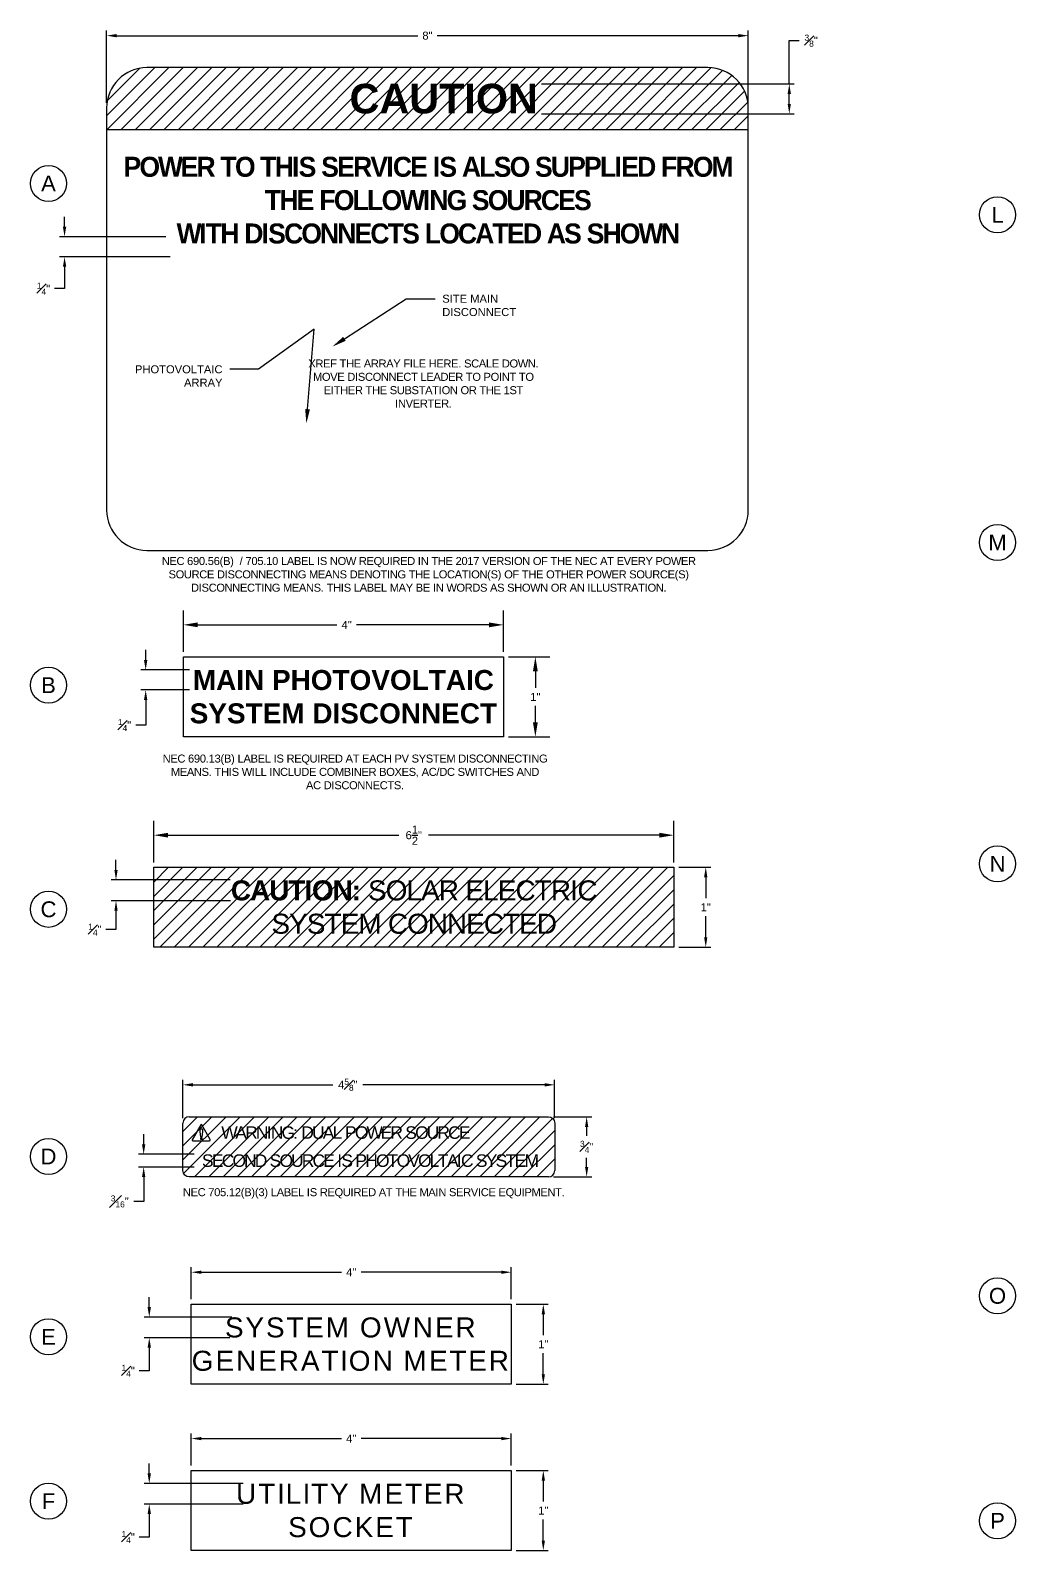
# Model space of a CAD drawing. Header units: feet. Extents: x -1522 to 1718, y -42 to 1309.
# Drawn here: x 1571.99 to 1584.31, y 1282.35 to 1301.35 of the extents above; entities that cross this region are included whole.
import ezdxf
from ezdxf import colors
from ezdxf.entities.mleader import LeaderData, LeaderLine
from ezdxf.enums import TextEntityAlignment as Align
from ezdxf.math import Vec2, Vec3

# ---------------------------------------------------------------- set-up
doc = ezdxf.new("R2010")
doc.units = ezdxf.units.FT
doc.header["$MEASUREMENT"] = 0
for name, color, linetype in [('E-DETL', 7, 'Continuous'), ('E-TEXT', 7, 'Continuous'), ('G-ANNO-TEXT', 1, 'Continuous')]:
    doc.layers.add(name, color=color, linetype=linetype)
doc.layers.add('G-NPLT', color=67, linetype='Continuous', plot=False)
doc.styles.add('NEI-A', font='arial.ttf')
doc.styles.get("Standard").update_dxf_attribs({"font": 'arial.ttf'})
doc.dimstyles.new('NEI-A', dxfattribs={"dimtxt": 0.1, "dimasz": 0.125, "dimexe": 0.0625, "dimexo": 0.0625, "dimgap": 0.0625, "dimtad": 0, "dimtih": 1, "dimtoh": 1, "dimdec": 4, "dimzin": 3, "dimdsep": 46, "dimlunit": 4, "dimtxsty": 'NEI-A', "dimcen": 0, "dimadec": 0, "dimazin": 0, "dimtfac": 0.75, "dimtdec": 4, "dimtofl": 0, "dimtmove": 0, "dimatfit": 3, "dimfxl": 1, "dimfrac": 1, "dimtolj": 1, "dimtzin": 0, "dimarcsym": 0})
doc.dimstyles.get("Standard").update_dxf_attribs({"dimtxt": 0.1, "dimasz": 0.18, "dimexe": 0.18, "dimexo": 0.0625, "dimgap": 0.09, "dimtad": 0, "dimtih": 1, "dimtoh": 1, "dimzin": 0, "dimdsep": 46, "dimtxsty": 'Standard', "dimcen": 0.09, "dimadec": 1, "dimazin": 0, "dimtfac": 1, "dimtofl": 0, "dimtmove": 0, "dimatfit": 3, "dimfxl": 1, "dimtolj": 1, "dimtzin": 0, "dimarcsym": 0})

# ---------------------------------------------------------------- blocks, each defined once
blk = doc.blocks.new('*D68')
at = {"layer": 'Defpoints', "color": 0, "transparency": 16777216}
for p in [(1577.903, 1293.524), (1577.903, 1292.524), (1578.303, 1292.524)]:
    blk.add_point(p, dxfattribs=at)
at = {"layer": 'E-DETL', "color": 0, "lineweight": -2, "transparency": 16777216}
for p, q in [((1577.966, 1293.524), (1578.483, 1293.524)), ((1578.303, 1293.344), (1578.303, 1293.165)), ((1578.303, 1292.704), (1578.303, 1292.884)), ((1577.966, 1292.524), (1578.483, 1292.524))]:
    blk.add_line(p, q, dxfattribs=at)
at = {"layer": 'E-DETL', "color": 0, "transparency": 16777216}
for points in [[(1578.273, 1293.344), (1578.333, 1293.344), (1578.303, 1293.524)], [(1578.273, 1292.704), (1578.333, 1292.704), (1578.303, 1292.524)]]:
    blk.add_solid(points, dxfattribs=at)
at = {"layer": 'E-DETL', "color": 0, "transparency": 16777216, "insert": (1578.303, 1293.024), "char_height": 0.1, "attachment_point": 5, "style": 'NEI-A'}
blk.add_mtext('\\A1;1"', dxfattribs=at)
blk = doc.blocks.new('*D69')
at = {"layer": 'Defpoints', "color": 0, "transparency": 16777216}
for p in [(1577.903, 1293.924), (1573.903, 1293.524), (1577.903, 1293.524)]:
    blk.add_point(p, dxfattribs=at)
at = {"layer": 'E-DETL', "color": 0, "lineweight": -2, "transparency": 16777216}
for p, q in [((1573.903, 1293.587), (1573.903, 1294.104)), ((1574.083, 1293.924), (1575.795, 1293.924)), ((1577.723, 1293.924), (1576.094, 1293.924)), ((1577.903, 1293.587), (1577.903, 1294.104))]:
    blk.add_line(p, q, dxfattribs=at)
at = {"layer": 'E-DETL', "color": 0, "transparency": 16777216}
for points in [[(1574.083, 1293.954), (1574.083, 1293.894), (1573.903, 1293.924)], [(1577.723, 1293.954), (1577.723, 1293.894), (1577.903, 1293.924)]]:
    blk.add_solid(points, dxfattribs=at)
at = {"layer": 'E-DETL', "color": 0, "transparency": 16777216, "insert": (1575.944, 1293.924), "char_height": 0.1, "attachment_point": 5, "style": 'NEI-A'}
blk.add_mtext('\\A1;4"', dxfattribs=at)
blk = doc.blocks.new('*D70')
at = {"layer": 'Defpoints', "color": 0, "transparency": 16777216}
for p in [(1580.033, 1291.295), (1573.533, 1290.89), (1580.033, 1290.89)]:
    blk.add_point(p, dxfattribs=at)
at = {"layer": 'E-DETL', "color": 0, "lineweight": -2, "transparency": 16777216}
for p, q in [((1573.533, 1290.953), (1573.533, 1291.475)), ((1580.033, 1290.953), (1580.033, 1291.475)), ((1573.713, 1291.295), (1576.598, 1291.295)), ((1579.853, 1291.295), (1576.967, 1291.295))]:
    blk.add_line(p, q, dxfattribs=at)
at = {"layer": 'E-DETL', "color": 0, "transparency": 16777216}
for points in [[(1573.713, 1291.325), (1573.713, 1291.265), (1573.533, 1291.295)], [(1579.853, 1291.325), (1579.853, 1291.265), (1580.033, 1291.295)]]:
    blk.add_solid(points, dxfattribs=at)
at = {"layer": 'E-DETL', "color": 0, "transparency": 16777216, "insert": (1576.783, 1291.295), "char_height": 0.1, "attachment_point": 5, "style": 'NEI-A'}
blk.add_mtext('\\A1;6{\\H1x;\\S1/2;}"', dxfattribs=at)
blk = doc.blocks.new('*D71')
at = {"layer": 'Defpoints', "color": 0, "transparency": 16777216}
for p in [(1574.1, 1287.307), (1573.407, 1287.146), (1574.102, 1287.146)]:
    blk.add_point(p, dxfattribs=at)
at = {"layer": 'E-DETL', "color": 0, "lineweight": -2, "transparency": 16777216}
for p, q in [((1573.407, 1287.432), (1573.407, 1287.557)), ((1574.038, 1287.307), (1573.344, 1287.307)), ((1574.04, 1287.146), (1573.344, 1287.146)), ((1573.407, 1287.021), (1573.407, 1286.718)), ((1573.407, 1286.718), (1573.282, 1286.718))]:
    blk.add_line(p, q, dxfattribs=at)
at = {"layer": 'E-DETL', "color": 0, "transparency": 16777216}
for points in [[(1573.386, 1287.432), (1573.428, 1287.432), (1573.407, 1287.307)], [(1573.386, 1287.021), (1573.428, 1287.021), (1573.407, 1287.146)]]:
    blk.add_solid(points, dxfattribs=at)
at = {"layer": 'E-DETL', "color": 0, "transparency": 16777216, "insert": (1573.108, 1286.718), "char_height": 0.1, "attachment_point": 5, "style": 'NEI-A'}
blk.add_mtext('\\A1;{\\H0.75x;\\S3#16;}"', dxfattribs=at)
blk = doc.blocks.new('*D20')
at = {"layer": 'Defpoints', "color": 0, "transparency": 16777216}
for p in [(1573.746, 1298.774), (1572.418, 1298.524), (1573.803, 1298.524)]:
    blk.add_point(p, dxfattribs=at)
at = {"layer": 'E-DETL', "color": 0, "lineweight": -2, "transparency": 16777216}
for p, q in [((1572.418, 1298.899), (1572.418, 1299.024)), ((1573.683, 1298.774), (1572.356, 1298.774)), ((1573.74, 1298.524), (1572.356, 1298.524)), ((1572.418, 1298.399), (1572.418, 1298.126)), ((1572.418, 1298.126), (1572.293, 1298.126))]:
    blk.add_line(p, q, dxfattribs=at)
at = {"layer": 'E-DETL', "color": 0, "transparency": 16777216}
for points in [[(1572.398, 1298.899), (1572.439, 1298.899), (1572.418, 1298.774)], [(1572.398, 1298.399), (1572.439, 1298.399), (1572.418, 1298.524)]]:
    blk.add_solid(points, dxfattribs=at)
at = {"layer": 'E-DETL', "color": 0, "transparency": 16777216, "insert": (1572.155, 1298.126), "char_height": 0.1, "attachment_point": 5, "style": 'NEI-A'}
blk.add_mtext('\\A1;{\\H0.75x;\\S1#4;}"', dxfattribs=at)
blk = doc.blocks.new('*D76')
at = {"layer": 'Defpoints', "color": 0, "transparency": 16777216}
for p in [(1580.964, 1301.288), (1572.944, 1300.384), (1580.964, 1300.384)]:
    blk.add_point(p, dxfattribs=at)
at = {"layer": 'E-DETL', "color": 0, "lineweight": -2, "transparency": 16777216}
for p, q in [((1572.944, 1300.447), (1572.944, 1301.351)), ((1580.964, 1300.447), (1580.964, 1301.351)), ((1573.069, 1301.288), (1576.834, 1301.288)), ((1580.839, 1301.288), (1577.074, 1301.288))]:
    blk.add_line(p, q, dxfattribs=at)
at = {"layer": 'E-DETL', "color": 0, "transparency": 16777216}
for points in [[(1573.069, 1301.309), (1573.069, 1301.267), (1572.944, 1301.288)], [(1580.839, 1301.309), (1580.839, 1301.267), (1580.964, 1301.288)]]:
    blk.add_solid(points, dxfattribs=at)
at = {"layer": 'E-DETL', "color": 0, "transparency": 16777216, "insert": (1576.954, 1301.288), "char_height": 0.1, "attachment_point": 5, "style": 'NEI-A'}
blk.add_mtext('\\A1;8"', dxfattribs=at)
blk = doc.blocks.new('*D21')
at = {"layer": 'Defpoints', "color": 0, "transparency": 16777216}
for p in [(1578.317, 1300.686), (1578.318, 1300.311), (1581.477, 1300.311)]:
    blk.add_point(p, dxfattribs=at)
at = {"layer": 'E-DETL', "color": 0, "lineweight": -2, "transparency": 16777216}
for p, q in [((1581.477, 1300.686), (1581.477, 1301.226)), ((1581.477, 1301.226), (1581.602, 1301.226)), ((1578.38, 1300.686), (1581.539, 1300.686)), ((1581.477, 1300.436), (1581.477, 1300.561)), ((1578.38, 1300.311), (1581.539, 1300.311))]:
    blk.add_line(p, q, dxfattribs=at)
at = {"layer": 'E-DETL', "color": 0, "transparency": 16777216}
for points in [[(1581.456, 1300.561), (1581.497, 1300.561), (1581.477, 1300.686)], [(1581.456, 1300.436), (1581.497, 1300.436), (1581.477, 1300.311)]]:
    blk.add_solid(points, dxfattribs=at)
at = {"layer": 'E-DETL', "color": 0, "transparency": 16777216, "insert": (1581.75, 1301.226), "char_height": 0.1, "attachment_point": 5, "style": 'NEI-A'}
blk.add_mtext('\\A1;{\\H0.75x;\\S3#8;}"', dxfattribs=at)
blk = doc.blocks.new('*D22')
at = {"layer": 'Defpoints', "color": 0, "transparency": 16777216}
for p in [(1577.903, 1293.524), (1577.903, 1292.524), (1578.303, 1292.524)]:
    blk.add_point(p, dxfattribs=at)
at = {"layer": 'E-DETL', "color": 0, "lineweight": -2, "transparency": 16777216}
for p, q in [((1577.966, 1293.524), (1578.366, 1293.524)), ((1578.303, 1293.399), (1578.303, 1293.137)), ((1578.303, 1292.649), (1578.303, 1292.912)), ((1577.966, 1292.524), (1578.366, 1292.524))]:
    blk.add_line(p, q, dxfattribs=at)
at = {"layer": 'E-DETL', "color": 0, "transparency": 16777216}
for points in [[(1578.282, 1293.399), (1578.324, 1293.399), (1578.303, 1293.524)], [(1578.282, 1292.649), (1578.324, 1292.649), (1578.303, 1292.524)]]:
    blk.add_solid(points, dxfattribs=at)
at = {"layer": 'E-DETL', "color": 0, "transparency": 16777216, "insert": (1578.303, 1293.024), "char_height": 0.1, "attachment_point": 5, "style": 'NEI-A'}
blk.add_mtext('\\A1;1"', dxfattribs=at)
blk = doc.blocks.new('*D23')
at = {"layer": 'Defpoints', "color": 0, "transparency": 16777216}
for p in [(1577.903, 1293.924), (1573.903, 1293.524), (1577.903, 1293.524)]:
    blk.add_point(p, dxfattribs=at)
at = {"layer": 'E-DETL', "color": 0, "lineweight": -2, "transparency": 16777216}
for p, q in [((1573.903, 1293.587), (1573.903, 1293.987)), ((1574.028, 1293.924), (1575.822, 1293.924)), ((1577.778, 1293.924), (1576.066, 1293.924)), ((1577.903, 1293.587), (1577.903, 1293.987))]:
    blk.add_line(p, q, dxfattribs=at)
at = {"layer": 'E-DETL', "color": 0, "transparency": 16777216}
for points in [[(1574.028, 1293.945), (1574.028, 1293.904), (1573.903, 1293.924)], [(1577.778, 1293.945), (1577.778, 1293.904), (1577.903, 1293.924)]]:
    blk.add_solid(points, dxfattribs=at)
at = {"layer": 'E-DETL', "color": 0, "transparency": 16777216, "insert": (1575.944, 1293.924), "char_height": 0.1, "attachment_point": 5, "style": 'NEI-A'}
blk.add_mtext('\\A1;4"', dxfattribs=at)
blk = doc.blocks.new('*D24')
at = {"layer": 'Defpoints', "color": 0, "transparency": 16777216}
for p in [(1574.043, 1293.36), (1573.432, 1293.11), (1574.043, 1293.11)]:
    blk.add_point(p, dxfattribs=at)
at = {"layer": 'E-DETL', "color": 0, "lineweight": -2, "transparency": 16777216}
for p, q in [((1573.432, 1293.485), (1573.432, 1293.61)), ((1573.98, 1293.36), (1573.37, 1293.36)), ((1573.98, 1293.11), (1573.37, 1293.11)), ((1573.432, 1292.985), (1573.432, 1292.671)), ((1573.432, 1292.671), (1573.307, 1292.671))]:
    blk.add_line(p, q, dxfattribs=at)
at = {"layer": 'E-DETL', "color": 0, "transparency": 16777216}
for points in [[(1573.411, 1293.485), (1573.453, 1293.485), (1573.432, 1293.36)], [(1573.411, 1292.985), (1573.453, 1292.985), (1573.432, 1293.11)]]:
    blk.add_solid(points, dxfattribs=at)
at = {"layer": 'E-DETL', "color": 0, "transparency": 16777216, "insert": (1573.168, 1292.671), "char_height": 0.1, "attachment_point": 5, "style": 'NEI-A'}
blk.add_mtext('\\A1;{\\H0.75x;\\S1#4;}"', dxfattribs=at)
blk = doc.blocks.new('*D25')
at = {"layer": 'Defpoints', "color": 0, "transparency": 16777216}
for p in [(1574.551, 1290.736), (1573.061, 1290.476), (1574.555, 1290.476)]:
    blk.add_point(p, dxfattribs=at)
at = {"layer": 'E-DETL', "color": 0, "lineweight": -2, "transparency": 16777216}
for p, q in [((1573.061, 1290.861), (1573.061, 1290.986)), ((1574.489, 1290.736), (1572.999, 1290.736)), ((1574.493, 1290.476), (1572.999, 1290.476)), ((1573.061, 1290.351), (1573.061, 1290.116)), ((1573.061, 1290.116), (1572.936, 1290.116))]:
    blk.add_line(p, q, dxfattribs=at)
at = {"layer": 'E-DETL', "color": 0, "transparency": 16777216}
for points in [[(1573.041, 1290.861), (1573.082, 1290.861), (1573.061, 1290.736)], [(1573.041, 1290.351), (1573.082, 1290.351), (1573.061, 1290.476)]]:
    blk.add_solid(points, dxfattribs=at)
at = {"layer": 'E-DETL', "color": 0, "transparency": 16777216, "insert": (1572.798, 1290.116), "char_height": 0.1, "attachment_point": 5, "style": 'NEI-A'}
blk.add_mtext('\\A1;{\\H0.75x;\\S1#4;}"', dxfattribs=at)
blk = doc.blocks.new('*D26')
at = {"layer": 'Defpoints', "color": 0, "transparency": 16777216}
for p in [(1574.569, 1285.272), (1573.477, 1285.013), (1574.547, 1285.013)]:
    blk.add_point(p, dxfattribs=at)
at = {"layer": 'E-DETL', "color": 0, "lineweight": -2, "transparency": 16777216}
for p, q in [((1573.477, 1285.397), (1573.477, 1285.522)), ((1574.507, 1285.272), (1573.415, 1285.272)), ((1574.484, 1285.013), (1573.415, 1285.013)), ((1573.477, 1284.888), (1573.477, 1284.601)), ((1573.477, 1284.601), (1573.352, 1284.601))]:
    blk.add_line(p, q, dxfattribs=at)
at = {"layer": 'E-DETL', "color": 0, "transparency": 16777216}
for points in [[(1573.456, 1285.397), (1573.498, 1285.397), (1573.477, 1285.272)], [(1573.456, 1284.888), (1573.498, 1284.888), (1573.477, 1285.013)]]:
    blk.add_solid(points, dxfattribs=at)
at = {"layer": 'E-DETL', "color": 0, "transparency": 16777216, "insert": (1573.213, 1284.601), "char_height": 0.1, "attachment_point": 5, "style": 'NEI-A'}
blk.add_mtext('\\A1;{\\H0.75x;\\S1#4;}"', dxfattribs=at)
blk = doc.blocks.new('*D27')
at = {"layer": 'Defpoints', "color": 0, "transparency": 16777216}
for p in [(1578.002, 1283.754), (1574.002, 1283.354), (1578.002, 1283.354)]:
    blk.add_point(p, dxfattribs=at)
at = {"layer": 'E-DETL', "color": 0, "lineweight": -2, "transparency": 16777216}
for p, q in [((1574.002, 1283.416), (1574.002, 1283.816)), ((1574.127, 1283.754), (1575.88, 1283.754)), ((1577.877, 1283.754), (1576.124, 1283.754)), ((1578.002, 1283.416), (1578.002, 1283.816))]:
    blk.add_line(p, q, dxfattribs=at)
at = {"layer": 'E-DETL', "color": 0, "transparency": 16777216}
for points in [[(1574.127, 1283.774), (1574.127, 1283.733), (1574.002, 1283.754)], [(1577.877, 1283.774), (1577.877, 1283.733), (1578.002, 1283.754)]]:
    blk.add_solid(points, dxfattribs=at)
at = {"layer": 'E-DETL', "color": 0, "transparency": 16777216, "insert": (1576.002, 1283.754), "char_height": 0.1, "attachment_point": 5, "style": 'NEI-A'}
blk.add_mtext('\\A1;4"', dxfattribs=at)
blk = doc.blocks.new('*D28')
at = {"layer": 'Defpoints', "color": 0, "transparency": 16777216}
for p in [(1574.713, 1283.193), (1573.477, 1282.934), (1574.715, 1282.934)]:
    blk.add_point(p, dxfattribs=at)
at = {"layer": 'E-DETL', "color": 0, "lineweight": -2, "transparency": 16777216}
for p, q in [((1573.477, 1283.318), (1573.477, 1283.443)), ((1574.651, 1283.193), (1573.415, 1283.193)), ((1574.652, 1282.934), (1573.415, 1282.934)), ((1573.477, 1282.809), (1573.477, 1282.522)), ((1573.477, 1282.522), (1573.352, 1282.522))]:
    blk.add_line(p, q, dxfattribs=at)
at = {"layer": 'E-DETL', "color": 0, "transparency": 16777216}
for points in [[(1573.456, 1283.318), (1573.498, 1283.318), (1573.477, 1283.193)], [(1573.456, 1282.809), (1573.498, 1282.809), (1573.477, 1282.934)]]:
    blk.add_solid(points, dxfattribs=at)
at = {"layer": 'E-DETL', "color": 0, "transparency": 16777216, "insert": (1573.213, 1282.522), "char_height": 0.1, "attachment_point": 5, "style": 'NEI-A'}
blk.add_mtext('\\A1;{\\H0.75x;\\S1#4;}"', dxfattribs=at)
blk = doc.blocks.new('*D44')
at = {"layer": 'Defpoints', "color": 0, "transparency": 16777216}
for p in [(1580.033, 1290.895), (1580.033, 1289.895), (1580.433, 1289.895)]:
    blk.add_point(p, dxfattribs=at)
at = {"layer": 'E-DETL', "color": 0, "lineweight": -2, "transparency": 16777216}
for p, q in [((1580.095, 1290.895), (1580.495, 1290.895)), ((1580.433, 1290.77), (1580.433, 1290.508)), ((1580.433, 1290.02), (1580.433, 1290.282)), ((1580.095, 1289.895), (1580.495, 1289.895))]:
    blk.add_line(p, q, dxfattribs=at)
at = {"layer": 'E-DETL', "color": 0, "transparency": 16777216}
for points in [[(1580.412, 1290.77), (1580.453, 1290.77), (1580.433, 1290.895)], [(1580.412, 1290.02), (1580.453, 1290.02), (1580.433, 1289.895)]]:
    blk.add_solid(points, dxfattribs=at)
at = {"layer": 'E-DETL', "color": 0, "transparency": 16777216, "insert": (1580.433, 1290.395), "char_height": 0.1, "attachment_point": 5, "style": 'NEI-A'}
blk.add_mtext('\\A1;1"', dxfattribs=at)
blk = doc.blocks.new('*D45')
at = {"layer": 'Defpoints', "color": 0, "transparency": 16777216}
for p in [(1578.544, 1288.175), (1573.897, 1287.697), (1578.544, 1287.697)]:
    blk.add_point(p, dxfattribs=at)
at = {"layer": 'E-DETL', "color": 0, "lineweight": -2, "transparency": 16777216}
for p, q in [((1573.897, 1287.759), (1573.897, 1288.238)), ((1578.544, 1287.759), (1578.544, 1288.238)), ((1574.022, 1288.175), (1575.773, 1288.175)), ((1578.419, 1288.175), (1576.146, 1288.175))]:
    blk.add_line(p, q, dxfattribs=at)
at = {"layer": 'E-DETL', "color": 0, "transparency": 16777216}
for points in [[(1574.022, 1288.196), (1574.022, 1288.154), (1573.897, 1288.175)], [(1578.419, 1288.196), (1578.419, 1288.154), (1578.544, 1288.175)]]:
    blk.add_solid(points, dxfattribs=at)
at = {"layer": 'E-DETL', "color": 0, "transparency": 16777216, "insert": (1575.959, 1288.175), "char_height": 0.1, "attachment_point": 5, "style": 'NEI-A'}
blk.add_mtext('\\A1;4{\\H0.75x;\\S5#8;}"', dxfattribs=at)
blk = doc.blocks.new('*D46')
at = {"layer": 'Defpoints', "color": 0, "transparency": 16777216}
for p in [(1578.466, 1287.775), (1578.466, 1287.025), (1578.944, 1287.025)]:
    blk.add_point(p, dxfattribs=at)
at = {"layer": 'E-DETL', "color": 0, "lineweight": -2, "transparency": 16777216}
for p, q in [((1578.529, 1287.775), (1579.007, 1287.775)), ((1578.944, 1287.65), (1578.944, 1287.538)), ((1578.944, 1287.15), (1578.944, 1287.262)), ((1578.529, 1287.025), (1579.007, 1287.025))]:
    blk.add_line(p, q, dxfattribs=at)
at = {"layer": 'E-DETL', "color": 0, "transparency": 16777216}
for points in [[(1578.924, 1287.65), (1578.965, 1287.65), (1578.944, 1287.775)], [(1578.924, 1287.15), (1578.965, 1287.15), (1578.944, 1287.025)]]:
    blk.add_solid(points, dxfattribs=at)
at = {"layer": 'E-DETL', "color": 0, "transparency": 16777216, "insert": (1578.944, 1287.4), "char_height": 0.1, "attachment_point": 5, "style": 'NEI-A'}
blk.add_mtext('\\A1;{\\H0.75x;\\S3#4;}"', dxfattribs=at)
blk = doc.blocks.new('*D47')
at = {"layer": 'Defpoints', "color": 0, "transparency": 16777216}
for p in [(1578.002, 1285.433), (1578.002, 1284.433), (1578.402, 1284.433)]:
    blk.add_point(p, dxfattribs=at)
at = {"layer": 'E-DETL', "color": 0, "lineweight": -2, "transparency": 16777216}
for p, q in [((1578.065, 1285.433), (1578.465, 1285.433)), ((1578.402, 1285.308), (1578.402, 1285.045)), ((1578.402, 1284.558), (1578.402, 1284.82)), ((1578.065, 1284.433), (1578.465, 1284.433))]:
    blk.add_line(p, q, dxfattribs=at)
at = {"layer": 'E-DETL', "color": 0, "transparency": 16777216}
for points in [[(1578.382, 1285.308), (1578.423, 1285.308), (1578.402, 1285.433)], [(1578.382, 1284.558), (1578.423, 1284.558), (1578.402, 1284.433)]]:
    blk.add_solid(points, dxfattribs=at)
at = {"layer": 'E-DETL', "color": 0, "transparency": 16777216, "insert": (1578.402, 1284.933), "char_height": 0.1, "attachment_point": 5, "style": 'NEI-A'}
blk.add_mtext('\\A1;1"', dxfattribs=at)
blk = doc.blocks.new('*D48')
at = {"layer": 'Defpoints', "color": 0, "transparency": 16777216}
for p in [(1578.002, 1285.833), (1574.002, 1285.433), (1578.002, 1285.433)]:
    blk.add_point(p, dxfattribs=at)
at = {"layer": 'E-DETL', "color": 0, "lineweight": -2, "transparency": 16777216}
for p, q in [((1574.002, 1285.495), (1574.002, 1285.895)), ((1574.127, 1285.833), (1575.88, 1285.833)), ((1577.877, 1285.833), (1576.124, 1285.833)), ((1578.002, 1285.495), (1578.002, 1285.895))]:
    blk.add_line(p, q, dxfattribs=at)
at = {"layer": 'E-DETL', "color": 0, "transparency": 16777216}
for points in [[(1574.127, 1285.853), (1574.127, 1285.812), (1574.002, 1285.833)], [(1577.877, 1285.853), (1577.877, 1285.812), (1578.002, 1285.833)]]:
    blk.add_solid(points, dxfattribs=at)
at = {"layer": 'E-DETL', "color": 0, "transparency": 16777216, "insert": (1576.002, 1285.833), "char_height": 0.1, "attachment_point": 5, "style": 'NEI-A'}
blk.add_mtext('\\A1;4"', dxfattribs=at)
blk = doc.blocks.new('*D49')
at = {"layer": 'Defpoints', "color": 0, "transparency": 16777216}
for p in [(1578.002, 1283.354), (1578.002, 1282.354), (1578.402, 1282.354)]:
    blk.add_point(p, dxfattribs=at)
at = {"layer": 'E-DETL', "color": 0, "lineweight": -2, "transparency": 16777216}
for p, q in [((1578.065, 1283.354), (1578.465, 1283.354)), ((1578.402, 1283.229), (1578.402, 1282.966)), ((1578.402, 1282.479), (1578.402, 1282.741)), ((1578.065, 1282.354), (1578.465, 1282.354))]:
    blk.add_line(p, q, dxfattribs=at)
at = {"layer": 'E-DETL', "color": 0, "transparency": 16777216}
for points in [[(1578.382, 1283.229), (1578.423, 1283.229), (1578.402, 1283.354)], [(1578.382, 1282.479), (1578.423, 1282.479), (1578.402, 1282.354)]]:
    blk.add_solid(points, dxfattribs=at)
at = {"layer": 'E-DETL', "color": 0, "transparency": 16777216, "insert": (1578.402, 1282.854), "char_height": 0.1, "attachment_point": 5, "style": 'NEI-A'}
blk.add_mtext('\\A1;1"', dxfattribs=at)
blk = doc.blocks.new('CIRCTAG')
at = {"color": 0, "linetype": 'ByBlock', "lineweight": -2, "transparency": 16777216}
blk.add_circle((0, 0), 0.125, dxfattribs=at)
at = {"layer": 'G-ANNO-TEXT', "color": 0, "transparency": 16777216, "style": 'NEI-A'}
blk.add_attdef('TAGNUMBER', text='', height=0.1, dxfattribs=at).set_placement((0, 0), align=Align.MIDDLE_CENTER)

msp = doc.modelspace()

# ---------------------------------------------------------------- hatches: boundary and pattern name
at = {"layer": 'E-DETL'}
h = msp.add_hatch(dxfattribs=at)
h.set_pattern_fill('ANSI31', color=50, scale=1.0084, style=0)
h.set_pattern_definition([(45, (1456.51309, 1289.56533), (-0.08913085, 0.08913085), [])])
h.paths.add_polyline_path([(1573.44776, 1300.88822, 0.41421356), (1572.94356, 1300.38402), (1572.94356, 1300.11402), (1580.96389, 1300.11402), (1580.96389, 1300.38402, 0.41421356), (1580.45969, 1300.88822)])
h = msp.add_hatch(dxfattribs=at)
h.set_pattern_fill('ANSI31', color=50, scale=1.0084, style=0)
h.set_pattern_definition([(45, (1490.17462, 1318.22917), (-0.08913085, 0.08913085), [])])
h.paths.add_polyline_path([(1580.03265, 1290.89501), (1573.53265, 1290.89501), (1573.53265, 1289.89501), (1580.03265, 1289.89501)])
h = msp.add_hatch(dxfattribs=at)
h.set_pattern_fill('ANSI31', color=50, scale=1.0084, style=0)
h.set_pattern_definition([(45, (-4506.48691, -5635.43467), (-0.0891308454, 0.0891308454), [])])
edge = h.paths.add_edge_path()
edge.add_spline(control_points=[(1578.54439, 1287.69696), (1578.54439, 1287.74013), (1578.50941, 1287.77509), (1578.46626, 1287.77509)], knot_values=[2, 2, 2, 2, 3, 3, 3, 3], degree=3, periodic=0)
edge.add_line((1578.46626, 1287.77509), (1573.97499, 1287.77509))
edge.add_spline(control_points=[(1573.97499, 1287.77509), (1573.93184, 1287.77509), (1573.89686, 1287.74013), (1573.89686, 1287.69696)], knot_values=[2, 2, 2, 2, 3, 3, 3, 3], degree=3, periodic=0)
edge.add_line((1573.89686, 1287.69696), (1573.89686, 1287.10321))
edge.add_spline(control_points=[(1573.89686, 1287.10321), (1573.89686, 1287.06005), (1573.93184, 1287.02509), (1573.97499, 1287.02509)], knot_values=[2, 2, 2, 2, 3, 3, 3, 3], degree=3, periodic=0)
edge.add_line((1573.97499, 1287.02509), (1578.46626, 1287.02509))
edge.add_spline(control_points=[(1578.46626, 1287.02509), (1578.50941, 1287.02509), (1578.54439, 1287.06005), (1578.54439, 1287.10321)], knot_values=[2, 2, 2, 2, 3, 3, 3, 3], degree=3, periodic=0)
edge.add_line((1578.54439, 1287.10321), (1578.54439, 1287.69696))

# ---------------------------------------------------------------- linework, layer by layer
msp.add_line((1572.94356, 1300.11402), (1580.96389, 1300.11402), dxfattribs=at)
msp.add_lwpolyline([(1573.44776, 1294.85531), (1580.45969, 1294.85531, 0.41421356), (1580.96389, 1295.35951), (1580.96389, 1300.38402, 0.41421356), (1580.45969, 1300.88822), (1573.44776, 1300.88822, 0.41421356), (1572.94356, 1300.38402), (1572.94356, 1295.35951, 0.41421356)], format="xyb", close=True, dxfattribs=at)
for points in [[(1573.90326, 1293.5245), (1577.90326, 1293.5245), (1577.90326, 1292.5245), (1573.90326, 1292.5245)], [(1573.53265, 1290.89501), (1580.03265, 1290.89501), (1580.03265, 1289.89501), (1573.53265, 1289.89501)], [(1574.00234, 1285.43263), (1578.00234, 1285.43263), (1578.00234, 1284.43263), (1574.00234, 1284.43263)], [(1574.00234, 1283.35355), (1578.00234, 1283.35355), (1578.00234, 1282.35355), (1574.00234, 1282.35355)]]:
    msp.add_lwpolyline(points, close=True, dxfattribs=at)
for points in [[(1573.89686, 1287.10321), (1573.89686, 1287.69696)], [(1573.97499, 1287.77509), (1578.46626, 1287.77509)], [(1578.54439, 1287.69696), (1578.54439, 1287.10321)], [(1574.11196, 1287.62573), (1574.14182, 1287.62573), (1574.14182, 1287.58845), (1574.13366, 1287.52402), (1574.12281, 1287.52402), (1574.11196, 1287.58708), (1574.11196, 1287.62573)], [(1574.13637, 1287.49504), (1574.13637, 1287.51269), (1574.11874, 1287.51269), (1574.11874, 1287.49504), (1574.13637, 1287.49504)], [(1578.46626, 1287.02509), (1573.97499, 1287.02509)]]:
    msp.add_lwpolyline(points, dxfattribs=at)
for points in [[(1573.97499, 1287.77509), (1573.93184, 1287.77509), (1573.89686, 1287.74013), (1573.89686, 1287.69696)], [(1578.46626, 1287.77509), (1578.50941, 1287.77509), (1578.54439, 1287.74013), (1578.54439, 1287.69696)], [(1573.97499, 1287.02509), (1573.93184, 1287.02509), (1573.89686, 1287.06005), (1573.89686, 1287.10321)], [(1578.46626, 1287.02509), (1578.50941, 1287.02509), (1578.54439, 1287.06005), (1578.54439, 1287.10321)]]:
    msp.add_open_spline(points, degree=3, dxfattribs=at)
msp.add_open_spline([(1574.12129, 1287.6758), (1574.12508, 1287.68248), (1574.13117, 1287.68242), (1574.13487, 1287.67569), (1574.13487, 1287.67569), (1574.23644, 1287.48965), (1574.23644, 1287.48965), (1574.24014, 1287.48292), (1574.23686, 1287.47624), (1574.22918, 1287.47621), (1574.22918, 1287.47621), (1574.022, 1287.47618), (1574.022, 1287.47618), (1574.01433, 1287.47614), (1574.01114, 1287.48155), (1574.01493, 1287.48824), (1574.01493, 1287.48824), (1574.12129, 1287.6758), (1574.12129, 1287.6758)], degree=3, knots=[0, 0, 0, 0, 1, 1, 1, 2, 2, 2, 3, 3, 3, 4, 4, 4, 5, 5, 5, 6, 6, 6, 6], dxfattribs=at)

# ---------------------------------------------------------------- block references
at = {"layer": 'G-ANNO-TEXT'}
ref = msp.add_blockref('CIRCTAG', (1572.21718, 1299.44091), dxfattribs=dict(at, xscale=1.807828162050252, yscale=1.807828162050252, zscale=1.807828162050252))
ref.add_attrib('TAGNUMBER', 'A', dxfattribs={"layer": 'E-TEXT', "color": 0, "transparency": 16777216, "height": 0.19778, "style": 'NEI-A'}).set_placement((1572.21718, 1299.44091), align=Align.MIDDLE_CENTER)
ref = msp.add_blockref('CIRCTAG', (1584.07976, 1299.04968), dxfattribs=dict(at, xscale=1.807828162050252, yscale=1.807828162050252, zscale=1.807828162050252))
ref.add_attrib('TAGNUMBER', 'L', dxfattribs={"layer": 'E-TEXT', "color": 0, "transparency": 16777216, "height": 0.19778, "style": 'NEI-A'}).set_placement((1584.07976, 1299.04968), align=Align.MIDDLE_CENTER)
ref = msp.add_blockref('CIRCTAG', (1584.07976, 1294.95427), dxfattribs=dict(at, xscale=1.807828162050252, yscale=1.807828162050252, zscale=1.807828162050252))
ref.add_attrib('TAGNUMBER', 'M', dxfattribs={"layer": 'E-TEXT', "color": 0, "transparency": 16777216, "height": 0.19778, "style": 'NEI-A'}).set_placement((1584.07976, 1294.95427), align=Align.MIDDLE_CENTER)
ref = msp.add_blockref('CIRCTAG', (1572.21718, 1293.17029), dxfattribs=dict(at, xscale=1.807828162050252, yscale=1.807828162050252, zscale=1.807828162050252))
ref.add_attrib('TAGNUMBER', 'B', dxfattribs={"layer": 'E-TEXT', "color": 0, "transparency": 16777216, "height": 0.19778, "style": 'NEI-A'}).set_placement((1572.21718, 1293.17029), align=Align.MIDDLE_CENTER)
ref = msp.add_blockref('CIRCTAG', (1584.07976, 1290.93616), dxfattribs=dict(at, xscale=1.807828162050252, yscale=1.807828162050252, zscale=1.807828162050252))
ref.add_attrib('TAGNUMBER', 'N', dxfattribs={"layer": 'E-TEXT', "color": 0, "transparency": 16777216, "height": 0.19778, "style": 'NEI-A'}).set_placement((1584.07976, 1290.93616), align=Align.MIDDLE_CENTER)
ref = msp.add_blockref('CIRCTAG', (1572.21718, 1290.36941), dxfattribs=dict(at, xscale=1.807828162050252, yscale=1.807828162050252, zscale=1.807828162050252))
ref.add_attrib('TAGNUMBER', 'C', dxfattribs={"layer": 'E-TEXT', "color": 0, "transparency": 16777216, "height": 0.19778, "style": 'NEI-A'}).set_placement((1572.21718, 1290.36941), align=Align.MIDDLE_CENTER)
ref = msp.add_blockref('CIRCTAG', (1572.21718, 1287.27898), dxfattribs=dict(at, xscale=1.807828162050252, yscale=1.807828162050252, zscale=1.807828162050252))
ref.add_attrib('TAGNUMBER', 'D', dxfattribs={"layer": 'E-TEXT', "color": 0, "transparency": 16777216, "height": 0.19778, "style": 'NEI-A'}).set_placement((1572.21718, 1287.27898), align=Align.MIDDLE_CENTER)
ref = msp.add_blockref('CIRCTAG', (1584.07976, 1285.53816), dxfattribs=dict(at, xscale=1.807828162050252, yscale=1.807828162050252, zscale=1.807828162050252))
ref.add_attrib('TAGNUMBER', 'O', dxfattribs={"layer": 'E-TEXT', "color": 0, "transparency": 16777216, "height": 0.19778, "style": 'NEI-A'}).set_placement((1584.07976, 1285.53816), align=Align.MIDDLE_CENTER)
ref = msp.add_blockref('CIRCTAG', (1572.21718, 1285.02601), dxfattribs=dict(at, xscale=1.807828162050252, yscale=1.807828162050252, zscale=1.807828162050252))
ref.add_attrib('TAGNUMBER', 'E', dxfattribs={"layer": 'E-TEXT', "color": 0, "transparency": 16777216, "height": 0.19778, "style": 'NEI-A'}).set_placement((1572.21718, 1285.02601), align=Align.MIDDLE_CENTER)
ref = msp.add_blockref('CIRCTAG', (1572.21718, 1282.97079), dxfattribs=dict(at, xscale=1.807828162050252, yscale=1.807828162050252, zscale=1.807828162050252))
ref.add_attrib('TAGNUMBER', 'F', dxfattribs={"layer": 'E-TEXT', "color": 0, "transparency": 16777216, "height": 0.19778, "style": 'NEI-A'}).set_placement((1572.21718, 1282.97079), align=Align.MIDDLE_CENTER)
ref = msp.add_blockref('CIRCTAG', (1584.07976, 1282.72645), dxfattribs=dict(at, xscale=1.807828162050252, yscale=1.807828162050252, zscale=1.807828162050252))
ref.add_attrib('TAGNUMBER', 'P', dxfattribs={"layer": 'E-TEXT', "color": 0, "transparency": 16777216, "height": 0.19778, "style": 'NEI-A'}).set_placement((1584.07976, 1282.72645), align=Align.MIDDLE_CENTER)

# ---------------------------------------------------------------- texts
at = {"layer": 'E-DETL', "attachment_point": 5, "style": 'NEI-A'}
for s, insert, char_height, width in [('{\\fArial|b1|i0|c0|p34;CAUTION}', (1577.15756, 1300.4988), 0.37, 2.3419119), ('{\\fArial|b1|i0|c0|p34;MAIN PHOTOVOLTAIC\\PSYSTEM DISCONNECT}', (1575.90326, 1293.02456), 0.25, 4), ('{\\fArial|b1|i0|c0|p34;\\T0.95;CAUTION: \\fArial|b0|i0|c0|p34;SOLAR ELECTRIC\\PSYSTEM CONNECTED}', (1576.78265, 1290.39501), 0.25, 6.5), ('{\\T0.85;WARNING: DUAL POWER SOURCE}', (1575.9237, 1287.57709), 0.1563, 4.9456696), ('{\\T1.1;SYSTEM OWNER\\PGENERATION METER}', (1576.00234, 1284.93263), 0.25, 4), ('{\\T1.1;UTILITY METER\\PSOCKET}', (1576.00234, 1282.85355), 0.25, 4)]:
    msp.add_mtext(s, dxfattribs=dict(at, insert=insert, char_height=char_height, width=width))
at = {"layer": 'E-DETL', "insert": (1576.22865, 1287.22667), "char_height": 0.1563, "width": 5.7535388, "attachment_point": 5, "line_spacing_factor": 0.479846, "style": 'NEI-A'}
msp.add_mtext('{\\T0.85;SECOND SOURCE IS PHOTOVOLTAIC SYSTEM}', dxfattribs=at)
at = {"layer": 'E-TEXT', "insert": (1576.78265, 1290.39501), "char_height": 0.25, "width": 8.0203253, "attachment_point": 5, "style": 'NEI-A'}
msp.add_mtext('{\\fArial|b1|i0|c0|p34;\\T0.95;CAUTION: \\fArial|b0|i0|c0|p34;SOLAR ELECTRIC\\PSYSTEM CONNECTED}', dxfattribs=at)
at = {"layer": 'E-TEXT', "char_height": 0.1563, "width": 5.7535388, "attachment_point": 5, "line_spacing_factor": 0.479846, "style": 'NEI-A'}
for s, insert in [('{\\T0.85;WARNING: DUAL POWER SOURCE}', (1575.9237, 1287.57709)), ('{\\T0.85;SECOND SOURCE IS PHOTOVOLTAIC SYSTEM}', (1576.22865, 1287.22667))]:
    msp.add_mtext(s, dxfattribs=dict(at, insert=insert))
at = {"layer": 'G-ANNO-TEXT', "char_height": 0.25, "attachment_point": 5, "style": 'NEI-A'}
for s, insert, width in [('{\\fArial|b1|i0|c0|p34;\\W0.95;\\T0.9;POWER TO THIS SERVICE IS ALSO SUPPLIED FROM\\PTHE FOLLOWING SOURCES\\PWITH DISCONNECTS LOCATED AS SHOWN}', (1576.95373, 1299.23073), 8.0203253), ('{\\fArial|b1|i0|c0|p34;MAIN PHOTOVOLTAIC\\PSYSTEM DISCONNECT}', (1575.90326, 1293.02456), 4), ('{\\T1.1;SYSTEM OWNER\\PGENERATION METER}', (1576.00234, 1284.93263), 4), ('{\\T1.1;UTILITY METER\\PSOCKET}', (1576.00234, 1282.85355), 4)]:
    msp.add_mtext(s, dxfattribs=dict(at, insert=insert, width=width))
at = {"layer": 'G-NPLT', "char_height": 0.1, "attachment_point": 5, "style": 'NEI-A'}
for s, insert, width in [('{\\T0.95;XREF THE ARRAY FILE HERE. SCALE DOWN. MOVE DISCONNECT LEADER TO POINT TO EITHER THE SUBSTATION OR THE 1ST INVERTER.}', (1576.90284, 1296.94061), 2.9865856), ('{\\T0.95;NEC 690.56(B)  / 705.10 LABEL IS NOW REQUIRED IN THE 2017 VERSION OF THE NEC AT EVERY POWER SOURCE DISCONNECTING MEANS DENOTING THE LOCATION(S) OF THE OTHER POWER SOURCE(S) DISCONNECTING MEANS. THIS LABEL MAY BE IN WORDS AS SHOWN OR AN ILLUSTRATION.}', (1576.96948, 1294.5546), 6.8734056), ('{\\T0.95;NEC 690.13(B) LABEL IS REQUIRED AT EACH PV SYSTEM DISCONNECTING MEANS. THIS WILL INCLUDE COMBINER BOXES, AC/DC SWITCHES AND AC DISCONNECTS.}', (1576.04788, 1292.08552), 4.805447), ('{\\T0.95;NEC 705.12(B)(3) LABEL IS REQUIRED AT THE MAIN SERVICE EQUIPMENT.}', (1576.2826, 1286.81833), 4.805447)]:
    msp.add_mtext(s, dxfattribs=dict(at, insert=insert, width=width))

# ---------------------------------------------------------------- dimensions: what is measured, and where the dimension line sits
at = {"layer": 'E-DETL'}
dim = msp.add_linear_dim(base=(1580.96389, 1301.28822), p1=(1572.94356, 1300.38402), p2=(1580.96389, 1300.38402), text='8"', dimstyle='NEI-A', override={"dimtxsty": 'NEI-A'}, dxfattribs=at)
dim.commit()
dim.dimension.update_dxf_attribs({"geometry": '*D76', "text_midpoint": (1576.95373, 1301.28822), "dimtype": 160})
for base, p1, p2, dimstyle, override, picture, middle in [((1581.47655, 1300.31112), (1578.31744, 1300.68613), (1578.31752, 1300.31112), 'NEI-A', {"dimtxsty": 'NEI-A'}, '*D21', (1581.74985, 1301.22626)), ((1572.41845, 1298.52424), (1573.7457, 1298.77417), (1573.80257, 1298.52424), 'NEI-A', {"dimtxsty": 'NEI-A'}, '*D20', (1572.15467, 1298.12621)), ((1573.43201, 1293.11009), (1574.04251, 1293.35995), (1574.04257, 1293.11009), 'NEI-A', {"dimtxsty": 'NEI-A'}, '*D24', (1573.16823, 1292.67142)), ((1578.30326, 1292.5245), (1577.90326, 1293.5245), (1577.90326, 1292.5245), 'Standard', {"dimlfac": 1, "dimlunit": 4, "dimpost": '', "dimtxsty": 'NEI-A'}, '*D68', (1578.30326, 1293.0245)), ((1578.30326, 1292.5245), (1577.90326, 1293.5245), (1577.90326, 1292.5245), 'NEI-A', {"dimtxsty": 'NEI-A'}, '*D22', (1578.30326, 1293.0245)), ((1573.0614, 1290.47639), (1574.55119, 1290.73582), (1574.55508, 1290.47639), 'NEI-A', {"dimtxsty": 'NEI-A'}, '*D25', (1572.79762, 1290.11639)), ((1580.43265, 1289.89501), (1580.03265, 1290.89501), (1580.03265, 1289.89501), 'NEI-A', {"dimtxsty": 'NEI-A'}, '*D44', (1580.43265, 1290.39501)), ((1578.94439, 1287.02509), (1578.46626, 1287.77509), (1578.46626, 1287.02509), 'NEI-A', {"dimtxsty": 'NEI-A'}, '*D46', (1578.94439, 1287.40009)), ((1573.40672, 1287.14555), (1574.10002, 1287.30712), (1574.10237, 1287.14555), 'NEI-A', {"dimtxsty": 'NEI-A'}, '*D71', (1573.10797, 1286.71819)), ((1573.47722, 1285.01321), (1574.56934, 1285.27204), (1574.54653, 1285.01321), 'NEI-A', {"dimtxsty": 'NEI-A'}, '*D26', (1573.21344, 1284.60136)), ((1578.40234, 1284.43263), (1578.00234, 1285.43263), (1578.00234, 1284.43263), 'NEI-A', {"dimtxsty": 'NEI-A'}, '*D47', (1578.40234, 1284.93263)), ((1573.47722, 1282.93413), (1574.71326, 1283.19296), (1574.71459, 1282.93413), 'NEI-A', {"dimtxsty": 'NEI-A'}, '*D28', (1573.21344, 1282.52228)), ((1578.40234, 1282.35355), (1578.00234, 1283.35355), (1578.00234, 1282.35355), 'NEI-A', {"dimtxsty": 'NEI-A'}, '*D49', (1578.40234, 1282.85355))]:
    dim = msp.add_linear_dim(base=base, p1=p1, p2=p2, angle=90, dimstyle=dimstyle, override=override, dxfattribs=at)
    dim.commit()
    dim.dimension.update_dxf_attribs({"geometry": picture, "text_midpoint": middle, "dimtype": 160})
for base, p1, p2, dimstyle, override, picture, middle in [((1577.90326, 1293.9245), (1573.90326, 1293.5245), (1577.90326, 1293.5245), 'Standard', {"dimlfac": 1, "dimlunit": 4, "dimpost": '', "dimtxsty": 'NEI-A'}, '*D69', (1575.94427, 1293.9245)), ((1577.90326, 1293.9245), (1573.90326, 1293.5245), (1577.90326, 1293.5245), 'NEI-A', {"dimtxsty": 'NEI-A'}, '*D23', (1575.94427, 1293.9245)), ((1580.03265, 1291.29501), (1573.53265, 1290.89011), (1580.03265, 1290.89011), 'Standard', {"dimlfac": 1, "dimlunit": 4, "dimpost": '', "dimtxsty": 'NEI-A'}, '*D70', (1576.78265, 1291.29501)), ((1578.54439, 1288.17509), (1573.89686, 1287.69696), (1578.54439, 1287.69696), 'NEI-A', {"dimtxsty": 'NEI-A'}, '*D45', (1575.95936, 1288.17509)), ((1578.00234, 1285.83263), (1574.00234, 1285.43263), (1578.00234, 1285.43263), 'NEI-A', {"dimtxsty": 'NEI-A'}, '*D48', (1576.00234, 1285.83263)), ((1578.00234, 1283.75355), (1574.00234, 1283.35355), (1578.00234, 1283.35355), 'NEI-A', {"dimtxsty": 'NEI-A'}, '*D27', (1576.00234, 1283.75355))]:
    dim = msp.add_linear_dim(base=base, p1=p1, p2=p2, dimstyle=dimstyle, override=override, dxfattribs=at)
    dim.commit()
    dim.dimension.update_dxf_attribs({"geometry": picture, "text_midpoint": middle, "dimtype": 160})

# ---------------------------------------------------------------- leaders
at = {"layer": 'G-ANNO-TEXT'}
ml = msp.add_multileader_mtext('Standard', dxfattribs=at)
ml.set_content('\\pxt4;SITE MAIN DISCONNECT', color=256, style='NEI-A')
ml.set_leader_properties()
ml.build(insert=Vec2(0, 0))
ml.multileader.update_dxf_attribs({"dogleg_length": 0.36, "arrow_head_size": 0.18})
ctx = ml.context
ctx.base_point, ctx.char_height, ctx.arrow_head_size, ctx.landing_gap_size, ctx.plane_origin = Vec3(1577.0491, 1297.9994), 0.1, 0.18, 0.09, Vec3(1574.68633, 1297.25378)
notes = []
notes.append((ctx, [(1, (1, 1, 0), (1576.6891, 1297.9994), (1, 0), 0.36, [(4, [(1575.76499, 1297.40099)], 0, [])])]))
ctx.mtext.insert, ctx.mtext.width, ctx.mtext.flow_direction = Vec3(1577.1391, 1298.05025), 0.9218049, 5
ml = msp.add_multileader_mtext('Standard', dxfattribs=at)
ml.set_content('PHOTOVOLTAIC ARRAY', color=256, style='NEI-A')
ml.set_leader_properties()
ml.build(insert=Vec2(0, 0))
ml.multileader.update_dxf_attribs({"dogleg_length": 0.36, "arrow_head_size": 0.18})
ctx = ml.context
ctx.base_point, ctx.char_height, ctx.arrow_head_size, ctx.landing_gap_size, ctx.plane_origin = Vec3(1573.22442, 1297.11805), 0.1, 0.18, 0.09, Vec3(1577.41086, 1298.97772)
ctx.text_align_type = 2
notes.append((ctx, [(1, (1, 1, 0), (1574.84259, 1297.11805), (-1, 0), 0.36, [(1, [(1575.44067, 1296.43967), (1575.53752, 1297.61943)], 0, [])])]))
ctx.mtext.insert, ctx.mtext.width, ctx.mtext.alignment, ctx.mtext.flow_direction = Vec3(1574.39259, 1297.16805), 0.6212966, 3, 5
for ctx, leaders in notes:
    for number, flags, end, landing, length, lines in leaders:
        leader = LeaderData()
        leader.index, (leader.has_last_leader_line, leader.has_dogleg_vector, leader.attachment_direction) = number, flags
        leader.last_leader_point, leader.dogleg_vector, leader.dogleg_length = Vec3(end), Vec3(landing), length
        for number, points, colour, breaks in lines:
            line = LeaderLine()
            line.index, line.vertices, line.color, line.breaks = number, Vec3.list(points), colors.encode_raw_color(colour), breaks
            leader.lines.append(line)
        ctx.leaders.append(leader)

doc.saveas('drawing.dxf')
